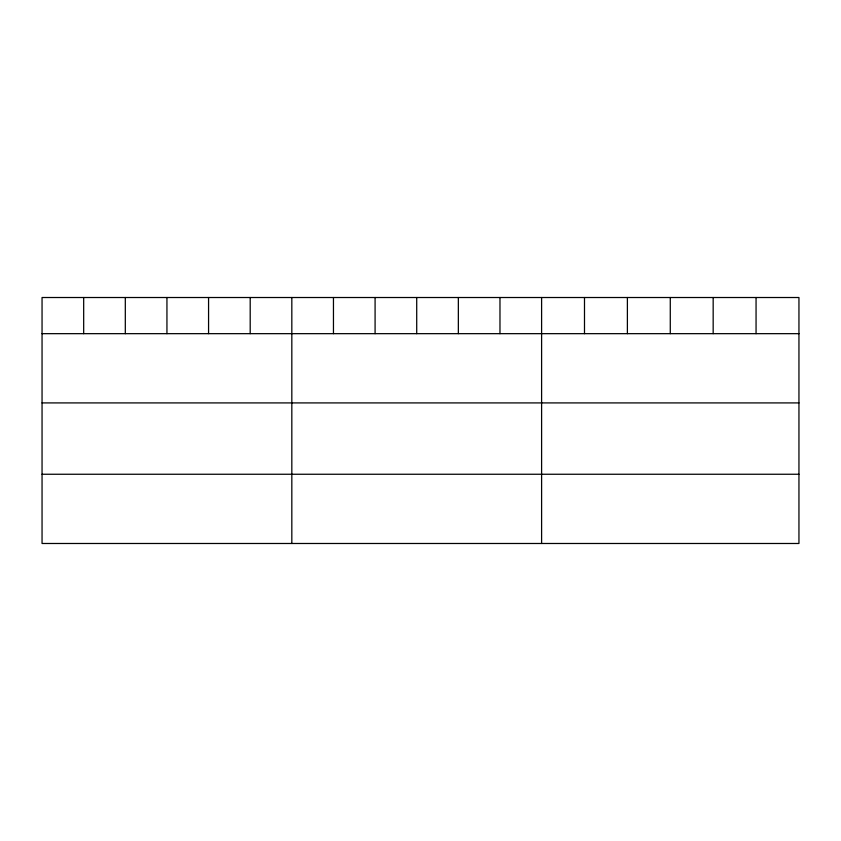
<?xml version="1.0" encoding="UTF-8"?>
<svg xmlns="http://www.w3.org/2000/svg" width="841" height="841" viewBox="0 0 841 841"><rect width="100%" height="100%" fill="white"/><g stroke="black" fill="none" stroke-linecap="round" stroke-linejoin="round"><path stroke-width="1.26" d="M798.95 333.667L798.95 543.486L42.05 543.486L42.05 297.514L798.95 297.514L798.95 333.667L42.05 333.667M42.05 402.913L798.95 402.913M42.05 474.25L798.95 474.25M756.059 297.514L756.059 333.667M713.168 297.514L713.168 333.667M670.277 297.514L670.277 333.667M627.386 297.514L627.386 333.667M584.495 297.514L584.495 333.667M541.604 297.514L541.604 543.486M499.975 297.514L499.975 333.667M458.345 297.514L458.345 333.667M416.715 297.514L416.715 333.667M375.086 297.514L375.086 333.667M333.457 297.514L333.457 333.667M291.827 297.514L291.827 543.486M250.197 297.514L250.197 333.667M208.568 297.514L208.568 333.667M166.939 297.514L166.939 333.667M125.309 297.514L125.309 333.667M83.679 297.514L83.679 333.667"/></g></svg>
